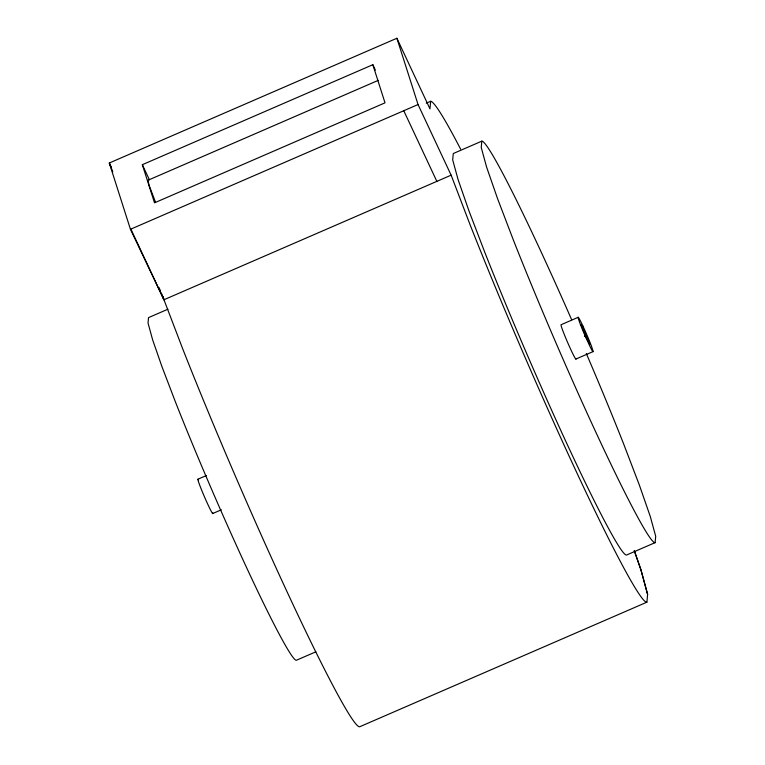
<?xml version="1.0" encoding="UTF-8"?>
<svg xmlns="http://www.w3.org/2000/svg" width="765" height="765" viewBox="0 0 765 765"><rect width="100%" height="100%" fill="white"/><g stroke="black" fill="none" stroke-linecap="round" stroke-linejoin="round"><path stroke-width="1.15" d="M426.277 103.17L430.657 101.267L429.978 108.879L396.892 38.25L109.299 163.002L130.452 229.29L163.949 299.746L182.816 349.108A272.942 14.698 66.6 0 0 359.722 726.75L646.903 602.179L647.62 594.233L640.917 569.753L634.281 550.647M481.816 141.152L481.242 147.53L486.617 167.143L497.566 198.671L513.344 239.952A218.761 11.781 66.6 0 0 655.127 542.634L626.583 555.017A218.761 11.781 66.6 0 1 484.8 252.335L469.022 211.054L458.063 179.526L452.698 159.914L453.272 153.536L481.816 141.152A218.761 11.781 66.6 0 1 571.627 319.674M655.127 542.634L655.701 536.255L650.336 516.643L639.377 485.115L623.599 443.834A218.761 11.781 66.6 0 0 586.306 353.497M372.832 64.709L385.005 102.845L154.511 202.83L142.338 164.695L372.832 64.709L375.366 70.112M378.235 80.373L148.008 180.244L149.012 185.13L155.496 202.161M130.452 229.29L418.044 104.537L396.892 38.25M418.044 104.537L451.13 175.166L163.949 299.746L130.863 229.108M167.937 309.194L148.525 317.618L148.037 323.05L152.627 339.794L161.97 366.693L175.434 401.931A186.689 10.05 66.6 0 0 296.438 660.233L315.849 651.809M197.944 479.196L206.512 475.486M578.197 317.303L561.07 324.733A18.695 1.004 66.6 0 0 568.29 343.982A18.695 1.004 66.6 0 0 575.93 358.508M584.412 336.37L586.315 335.548L581.151 324.503L585.98 336.81L590.054 344.422L586.315 335.548M212.756 513.506L221.324 509.796M575.882 359.053L593.009 351.623M111.327 167.267L109.299 163.002L112.818 171.819M403.767 110.734L436.853 181.362M142.338 164.695L149.424 179.832M159.101 287.611L160.421 290.92M161.3 293.129L163.949 299.746L162.878 296.371M451.13 175.166L470.006 224.537A272.942 14.698 66.6 0 0 646.903 602.179M634.348 550.953L640.917 569.753L647.592 594.558M430.657 101.267A272.942 14.698 66.6 0 1 460.645 149.175M212.813 512.971A18.695 1.004 66.6 0 1 204.188 496.198A18.695 1.004 66.6 0 1 198.498 479.818M582.901 326.024L581.19 322.438A18.695 1.004 66.6 0 0 578.149 317.848L579.545 322.218A18.695 1.004 66.6 0 0 586.392 338.752L590.016 346.488A18.695 1.004 66.6 0 0 593.057 351.078L591.661 346.708A18.695 1.004 66.6 0 0 584.804 330.174L582.901 326.024"/></g></svg>
